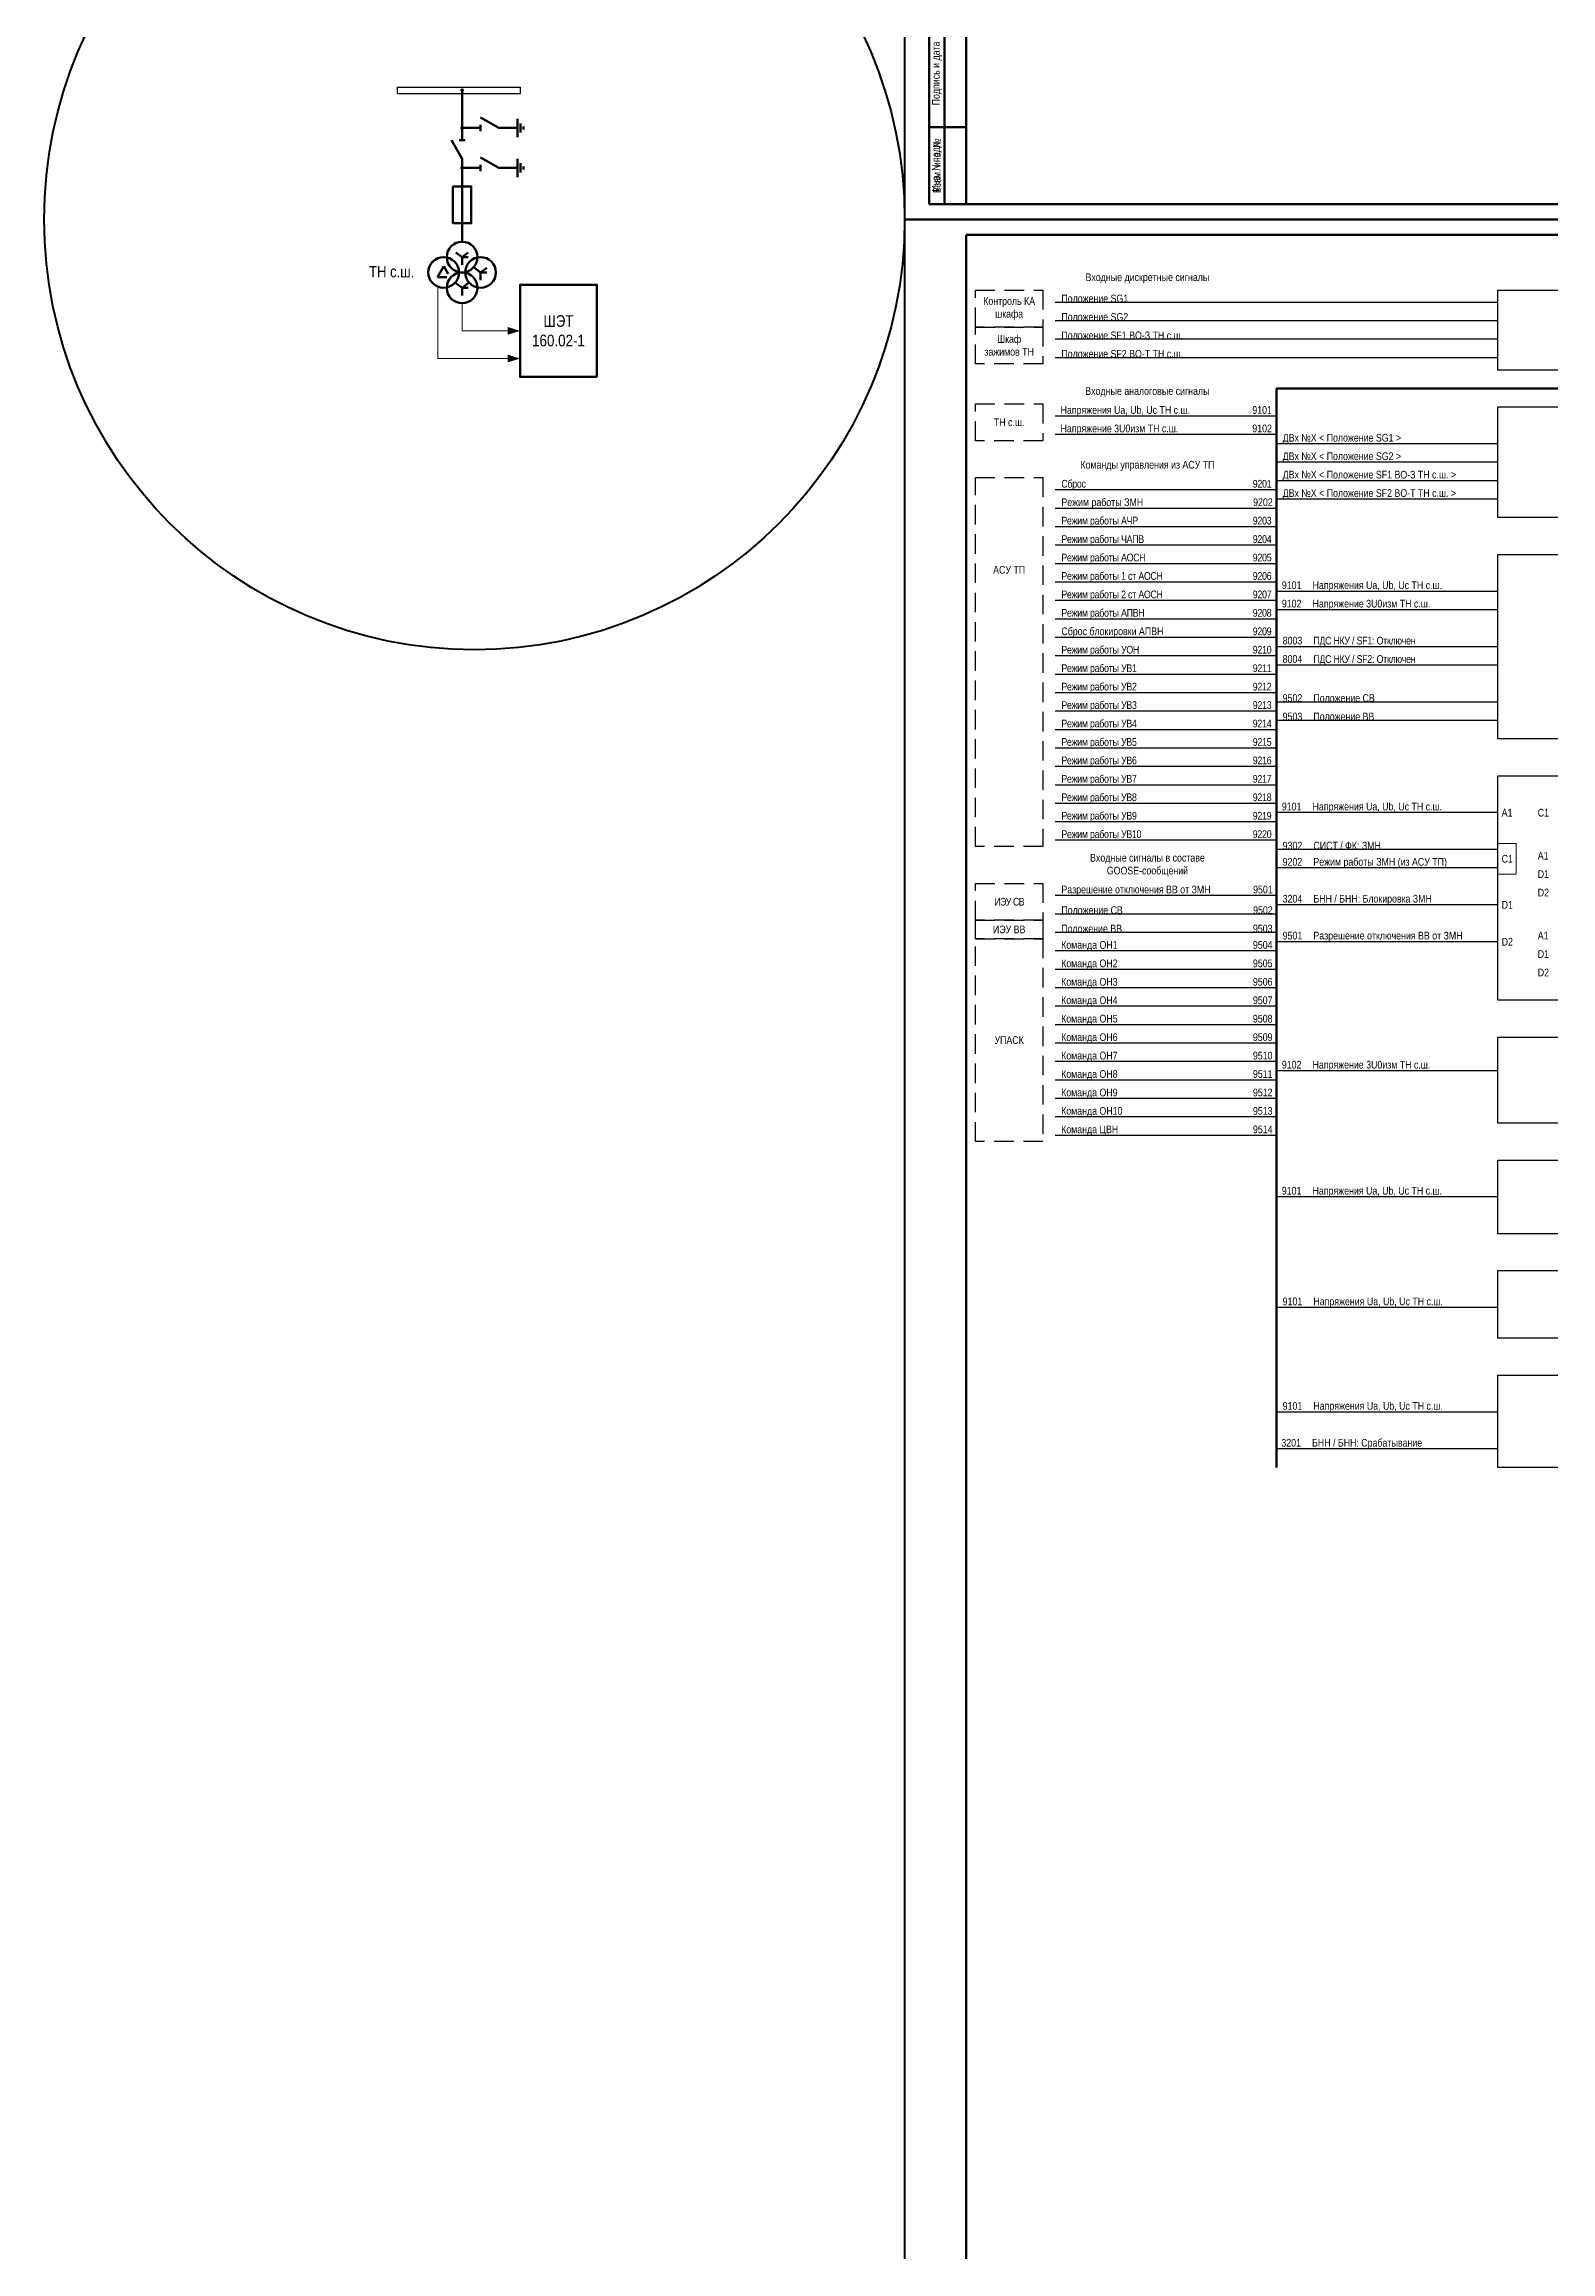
# Model space of a CAD drawing. Header units: millimetres. Extents: x 2179 to 12176, y -20554 to -12004.
# Drawn here: x 10410 to 10900, y -15922 to -15204 of the extents above; entities that cross this region are included whole.
import ezdxf
from ezdxf.enums import TextEntityAlignment as Align

# ---------------------------------------------------------------- set-up
doc = ezdxf.new("R2010")
doc.units = ezdxf.units.MM
doc.linetypes.add('штриховая2', pattern=[9.525, 6.35, -3.175])
for name, color, linetype, lineweight in [('GOOSE', 224, 'Continuous', 30), ('MMS', 190, 'Continuous', 30), ('Внутренняя шина', 4, 'Continuous', 70), ('Вход-Аналоги', 5, 'Continuous', 30), ('Дискретные входы', 134, 'Continuous', 30), ('Линии связи', 75, 'Continuous', 30), ('Основная', 7, 'Continuous', 30), ('Основная сплошная', 7, 'Continuous', 30), ('Сигналы внутр.', 13, 'Continuous', 30), ('Толстая', 7, 'Continuous', 53), ('Тонкая', 7, 'Continuous', 13)]:
    doc.layers.add(name, color=color, linetype=linetype, lineweight=lineweight)
doc.layers.add('Рамка внешняя', color=8, linetype='Continuous', lineweight=40, plot=False)
doc.styles.add('2.5_Gost_RD', font='ARIALN.TTF', dxfattribs={"height": 2.5})
doc.styles.add('Narrow', font='ARIALN.TTF')
doc.styles.add('Вывод', font='tahoma.ttf', dxfattribs={"height": 2.5})
doc.styles.add('Компонент', font='ARIALN.TTF', dxfattribs={"height": 3.5})
doc.styles.add('Табл дан', font='ARIALN.TTF')

# ---------------------------------------------------------------- blocks, each defined once
blk = doc.blocks.new('*T169')
at = {"color": 0, "linetype": 'ByBlock', "lineweight": 50, "transparency": 16777216}
for p, q in [((0, 0), (0, 85)), ((0, 85), (12, 85)), ((5, 0), (5, 85)), ((12, 0), (12, 85)), ((0, 60), (12, 60)), ((0, 25), (12, 25)), ((0, 0), (12, 0))]:
    blk.add_line(p, q, dxfattribs=at)
at = {"color": 0, "transparency": 16777216, "char_height": 2.5, "attachment_point": 5, "rotation": 90, "style": '2.5_Gost_RD'}
for s, insert, width in [('Инв. № подл.', (2.5, 72.5), 23), ('Подпись и дата', (2.5, 42.5), 33), ('Взам. инв. №', (2.5, 12.5), 23)]:
    blk.add_mtext(s, dxfattribs=dict(at, insert=insert, width=width))
blk = doc.blocks.new('*T170')
at = {"color": 0, "linetype": 'ByBlock', "lineweight": 50, "transparency": 16777216}
for p, q in [((0, 0), (0, 65)), ((0, 65), (20, 65)), ((5, 0), (5, 65)), ((20, 0), (20, 65)), ((5, 55), (20, 55)), ((5, 40), (20, 40)), ((5, 20), (20, 20)), ((0, 0), (20, 0))]:
    blk.add_line(p, q, dxfattribs=at)
at = {"color": 0, "linetype": 'ByBlock', "lineweight": -2, "transparency": 16777216}
for p, q in [((10, 0), (10, 65)), ((15, 0), (15, 65))]:
    blk.add_line(p, q, dxfattribs=at)
at = {"color": 0, "transparency": 16777216, "insert": (2.5, 1), "char_height": 2.5, "width": 63, "attachment_point": 4, "rotation": 90, "style": '2.5_Gost_RD'}
blk.add_mtext('Согласовано', dxfattribs=at)
blk = doc.blocks.new('*T171')
at = {"color": 0, "linetype": 'ByBlock', "lineweight": 50, "transparency": 16777216}
for p, q in [((0, 0), (0, 145)), ((0, 145), (12, 145)), ((5, 0), (5, 145)), ((12, 0), (12, 145)), ((0, 110), (12, 110)), ((0, 85), (12, 85)), ((0, 60), (12, 60)), ((0, 25), (12, 25)), ((0, 0), (12, 0))]:
    blk.add_line(p, q, dxfattribs=at)
at = {"color": 0, "transparency": 16777216, "char_height": 2.5, "attachment_point": 5, "rotation": 90, "style": '2.5_Gost_RD'}
for s, insert, width in [('{\\C256;Подпись и дата}', (2.5, 127.5), 33), ('{\\C256;Инв. N дубл.}', (2.5, 97.5), 23), ('{\\C256;Взам. инв. N}', (2.5, 72.5), 23), ('Подпись и дата', (2.5, 42.5), 33), ('Инв. N подл.', (2.5, 12.5), 23)]:
    blk.add_mtext(s, dxfattribs=dict(at, insert=insert, width=width))
blk = doc.blocks.new('*U168')
blk.add_lwpolyline([(0, 0), (841, 0), (841, 594), (0, 594)], close=True)
at = {"lineweight": 50}
blk.add_lwpolyline([(20, 589), (836, 589), (836, 5), (20, 5)], close=True, dxfattribs=at)
for name, p in [('*T170', (0, 90)), ('*T171', (8, 5)), ('*T169', (8, 5))]:
    blk.add_blockref(name, p)
at = {"style": '2.5_Gost_RD', "flags": 8}
blk.add_attdef('ФОРМАТ', text='', height=2.5, dxfattribs=at).set_placement((786, 4), align=Align.TOP_LEFT)
blk = doc.blocks.new('*U15')
blk.add_lwpolyline([(0, 0), (1189, 0), (1189, 841), (0, 841)], close=True)
at = {"lineweight": 50}
blk.add_lwpolyline([(20, 836), (1184, 836), (1184, 5), (20, 5)], close=True, dxfattribs=at)
at = {"style": '2.5_Gost_RD', "flags": 8}
blk.add_attdef('ФОРМАТ', text='', height=2.5, dxfattribs=at).set_placement((1134, 4), align=Align.TOP_LEFT)
blk = doc.blocks.new('*U133')
at = {"color": 0, "lineweight": -2}
for p, q in [((0, 0), (40, 0)), ((0, -2), (0, 0)), ((40, -2), (40, 0)), ((0, -2), (40, -2))]:
    blk.add_line(p, q, dxfattribs=at)
at = {"layer": 'Основная', "style": 'Компонент'}
blk.add_attdef('ОШ', text='', height=3.5, dxfattribs=at).set_placement((6, 4), align=Align.MIDDLE_CENTER)
blk = doc.blocks.new('*U137')
at = {"color": 0, "ltscale": 0.35}
for p, q in [((0, 2), (-2, -1.5)), ((0, 2), (1.5, -0.5)), ((-2, -1.5), (1, -1.5))]:
    blk.add_line(p, q, dxfattribs=at)
blk.add_circle((0, 0), 5, dxfattribs=at)
at = {"ltscale": 0.35, "style": 'Компонент'}
blk.add_attdef('ОУ', text='', height=3.5, dxfattribs=at).set_placement((-3, 10), align=Align.MIDDLE_CENTER)
blk = doc.blocks.new('*U138')
at = {"color": 0, "ltscale": 0.35}
for q in [(-2, 1.5), (2, 1.5), (2, 0), (0, -2.5)]:
    blk.add_line((0, 0), q, dxfattribs=at)
blk.add_circle((0, 0), 5, dxfattribs=at)
at = {"ltscale": 0.35, "style": 'Компонент'}
blk.add_attdef('ОУ', text='', height=3.5, dxfattribs=at).set_placement((0, 8), align=Align.MIDDLE_CENTER)
blk = doc.blocks.new('*U60')
at = {"color": 0}
blk.add_line((0, 0), (6, 3.43), dxfattribs=at)
blk = doc.blocks.new('*U52')
at = {"color": 0}
blk.add_line((0, -1), (0, 1), dxfattribs=at)
blk = doc.blocks.new('*U74')
at = {"color": 0}
for p, q in [((0, 3), (0, 9)), ((0, -9), (0, -3))]:
    blk.add_line(p, q, dxfattribs=at)
at = {"color": 0, "ltscale": 0.25, "rotation": 89.99999999999999}
for name, p in [('*U60', (0, -3)), ('*U52', (0, 3))]:
    blk.add_blockref(name, p, dxfattribs=at)
at = {"layer": 'Основная'}
for tag, height, style, p in [('В1', 2.5, 'Вывод', (2, 7)), ('ОУ', 3.5, 'Компонент', (-12, 0)), ('В2', 2.5, 'Вывод', (2, -7))]:
    blk.add_attdef(tag, text='', height=height, dxfattribs=dict(at, style=style)).set_placement(p, align=Align.MIDDLE_CENTER)
blk = doc.blocks.new('*U77')
at = {"color": 0}
for p, q in [((-3, 0), (0, 0)), ((0, -3), (0, 3)), ((1, -1.5), (1, 1.5)), ((2, -0.5), (2, 0.5))]:
    blk.add_line(p, q, dxfattribs=at)
blk = doc.blocks.new('*U76')
at = {"color": 0}
for p, q in [((-3, 0), (-9, 0)), ((9, 0), (3, 0))]:
    blk.add_line(p, q, dxfattribs=at)
at = {"color": 0, "ltscale": 0.25, "xscale": -1}
for name, p in [('*U60', (3, 0)), ('*U52', (-3, 0))]:
    blk.add_blockref(name, p, dxfattribs=at)
at = {"layer": 'Основная'}
for tag, height, style, p in [('ОУ', 3.5, 'Компонент', (0, 12)), ('В1', 2.5, 'Вывод', (-7, -2)), ('В2', 2.5, 'Вывод', (7, -2))]:
    blk.add_attdef(tag, text='', height=height, dxfattribs=dict(at, style=style)).set_placement(p, align=Align.MIDDLE_CENTER)

msp = doc.modelspace()

# ---------------------------------------------------------------- linework, layer by layer
at = {"layer": 'Внутренняя шина'}
for points in [[(10811, -15667), (10811, -15316)], [(10811, -15316), (11071, -15316)]]:
    msp.add_lwpolyline(points, dxfattribs=at)
at = {"layer": 'Линии связи', "ltscale": 0.5}
for points in [[(10883, -15288), (10739, -15288)], [(10883, -15288), (10739, -15288)], [(10883, -15294), (10739, -15294)], [(10883, -15300), (10739, -15300)], [(10883, -15306), (10739, -15306)], [(10883, -15334), (10811, -15334)], [(10883, -15340), (10811, -15340)], [(10883, -15346), (10811, -15346)], [(10811, -15349), (10739, -15349)], [(10883, -15352), (10811, -15352)], [(10883, -15400), (10811, -15400)], [(10883, -15406), (10811, -15406)], [(10883, -15418), (10811, -15418)], [(10883, -15424), (10811, -15424)], [(10811, -15481), (10739, -15481)], [(10811, -15487), (10739, -15487)]]:
    msp.add_lwpolyline(points, dxfattribs=at)
at = {"layer": 'Линии связи'}
for points in [[(10811, -15325), (10739, -15325)], [(10811, -15331), (10739, -15331)], [(10811, -15355), (10739, -15355)], [(10811, -15361), (10739, -15361)], [(10811, -15367), (10739, -15367)], [(10811, -15373), (10739, -15373)], [(10811, -15379), (10739, -15379)], [(10883, -15382), (10811, -15382)], [(10811, -15385), (10739, -15385)], [(10811, -15391), (10739, -15391)], [(10883, -15388), (10811, -15388)], [(10811, -15397), (10739, -15397)], [(10811, -15403), (10739, -15403)], [(10811, -15409), (10739, -15409)], [(10811, -15415), (10739, -15415)], [(10811, -15421), (10739, -15421)], [(10811, -15427), (10739, -15427)], [(10811, -15433), (10739, -15433)], [(10811, -15439), (10739, -15439)], [(10811, -15445), (10739, -15445)], [(10811, -15451), (10739, -15451)], [(10883, -15454), (10811, -15454)], [(10811, -15457), (10739, -15457)], [(10811, -15463), (10739, -15463)], [(10883, -15466), (10811, -15466)], [(10883, -15472), (10811, -15472)], [(10883, -15484), (10811, -15484)], [(10811, -15493), (10739, -15493)], [(10811, -15499), (10739, -15499)], [(10883, -15496), (10811, -15496)], [(10811, -15505), (10739, -15505)], [(10811, -15511), (10739, -15511)], [(10811, -15517), (10739, -15517)], [(10811, -15523), (10739, -15523)], [(10811, -15529), (10739, -15529)], [(10811, -15535), (10739, -15535)], [(10811, -15541), (10739, -15541)], [(10883, -15538), (10811, -15538)], [(10811, -15547), (10739, -15547)], [(10811, -15553), (10739, -15553)], [(10811, -15559), (10739, -15559)], [(10883, -15579), (10811, -15579)], [(10883, -15615), (10811, -15615)], [(10883, -15649), (10811, -15649)], [(10883, -15661), (10811, -15661)]]:
    msp.add_lwpolyline(points, dxfattribs=at)
at = {"layer": 'Основная'}
for points in [[(10883, -15284), (10999, -15284), (10999, -15310), (10883, -15310)], [(10883, -15322), (10999, -15322), (10999, -15358), (10883, -15358)], [(10883, -15370), (10999, -15370), (10999, -15430), (10883, -15430)], [(10883, -15442), (10999, -15442), (10999, -15515), (10883, -15515)], [(10883, -15527), (10999, -15527), (10999, -15555), (10883, -15555)], [(10883, -15567), (10999, -15567), (10999, -15591), (10883, -15591)], [(10883, -15603), (10999, -15603), (10999, -15625), (10883, -15625)], [(10883, -15637), (10999, -15637), (10999, -15667), (10883, -15667)]]:
    msp.add_lwpolyline(points, close=True, dxfattribs=at)
at = {"layer": 'Основная сплошная', "linetype": 'штриховая2'}
for points in [[(10735, -15296), (10713, -15296), (10713, -15284), (10735, -15284)], [(10735, -15308), (10713, -15308), (10713, -15296), (10735, -15296)], [(10735, -15333), (10713, -15333), (10713, -15321), (10735, -15321)], [(10735, -15465), (10713, -15465), (10713, -15345), (10735, -15345)], [(10735, -15489), (10713, -15489), (10713, -15477), (10735, -15477)], [(10735, -15495), (10713, -15495), (10713, -15489), (10735, -15489)], [(10735, -15561), (10713, -15561), (10713, -15495), (10735, -15495)]]:
    msp.add_lwpolyline(points, close=True, dxfattribs=at)
at = {"layer": 'Рамка внешняя'}
msp.add_circle((10550, -15261), 140, dxfattribs=at)
at = {"layer": 'Толстая', "ltscale": 0.25, "const_width": 0.6}
for points in [[(10545.7, -15218.99, 1), (10546.3, -15218.99, 1)], [(10545.7, -15231.25, 1), (10546.3, -15231.25, 1)], [(10545.7, -15244.25, 1), (10546.3, -15244.25, 1)]]:
    msp.add_lwpolyline(points, format="xyb", close=True, dxfattribs=at)
at = {"layer": 'Толстая'}
for points in [[(10546, -15229.99), (10546, -15218.99)], [(10546, -15268.25), (10546, -15247.25)]]:
    msp.add_lwpolyline(points, dxfattribs=at)
for points in [[(10543, -15250.25), (10549, -15250.25), (10549, -15262.25), (10543, -15262.25)], [(10589.86, -15312.25), (10564.86, -15312.25), (10564.86, -15282.25), (10589.86, -15282.25)]]:
    msp.add_lwpolyline(points, close=True, dxfattribs=at)
at = {"layer": 'Тонкая'}
for p, q in [((10538.14, -15282.89), (10538.14, -15306.25)), ((10546, -15288.25), (10546, -15297.25)), ((10546, -15297.25), (10564.86, -15297.25)), ((10538.14, -15306.25), (10564.86, -15306.25))]:
    msp.add_line(p, q, dxfattribs=at)
for points in [[(10564.86, -15297.25, 0, 2.5, 0), (10560.86, -15297.25, 0, 0, 0)], [(10564.86, -15306.25, 0, 2.5, 0), (10560.86, -15306.25, 0, 0, 0)]]:
    msp.add_lwpolyline(points, format="xyseb", dxfattribs=at)
msp.add_lwpolyline([(10883, -15464), (10889, -15464), (10889, -15474), (10883, -15474)], close=True, dxfattribs=at)

# ---------------------------------------------------------------- block references
at = {"layer": 'Основная', "ltscale": 0.25}
msp.add_blockref('*U133', (10525, -15218), dxfattribs=at)
at = {"layer": 'Рамка внешняя'}
msp.add_blockref('*U168', (10690, -15261), dxfattribs=at).add_auto_attribs({'ФОРМАТ': 'Формат А1'})
msp.add_blockref('*U15', (10690, -16102), dxfattribs=at)
at = {"layer": 'Толстая', "ltscale": 0.25}
for name, p in [('*U74', (10546, -15238.25)), ('*U76', (10555, -15231.25)), ('*U77', (10564, -15231.25)), ('*U76', (10555, -15244.25)), ('*U77', (10564, -15244.25))]:
    msp.add_blockref(name, p, dxfattribs=at)
at = {"layer": 'Толстая', "ltscale": 0.35}
for name, p in [('*U138', (10546, -15273.25)), ('*U137', (10540, -15278.25)), ('*U138', (10552, -15278.25)), ('*U138', (10546, -15283.25))]:
    msp.add_blockref(name, p, dxfattribs=at)

# ---------------------------------------------------------------- texts
at = {"layer": 'GOOSE', "char_height": 2.5, "attachment_point": 7, "style": 'Narrow'}
for s, insert, width in [('9502^IПоложение СВ^I', (10813, -15418), 58), ('9503^IПоложение ВВ^I', (10813, -15424), 58), ('Положение СВ^I^I^I^I   ^I   9502^I', (10741, -15487), 70), ('Положение ВВ^I^I   ^I^I^I   9503^I', (10740.93, -15493), 70.0735), ('Команда ОН1^I^I   ^I^I^I   9504^I', (10740.93, -15499), 70.0735), ('\\pt20,30,40,50,60,70;Команда ОН2^I^I   ^I^I^I   9505^I', (10740.93, -15505), 70.0735), ('Команда ОН3^I^I   ^I^I^I   9506^I', (10740.93, -15511), 70.0735), ('Команда ОН4^I^I   ^I^I^I   9507^I', (10740.93, -15517), 70.0735), ('Команда ОН5^I^I   ^I^I^I   9508', (10740.93, -15523), 70.0735), ('\\pt20,30,40,50,60;Команда ОН6^I^I   ^I^I^I   9509', (10740.93, -15529), 70.0735), ('Команда ОН7^I^I   ^I^I^I   9510^I', (10740.93, -15535), 70.0735), ('Команда ОН8^I^I   ^I^I^I   9511^I', (10740.93, -15541), 70.0735), ('Команда ОН9^I^I   ^I^I^I   9512^I', (10740.93, -15547), 70.0735), ('Команда ОН10^I^I   ^I^I^I   9513^I', (10740.93, -15553), 70.0735), ('Команда ЦВН^I^I   ^I^I^I   9514^I', (10740.93, -15559), 70.0735)]:
    msp.add_mtext(s, dxfattribs=dict(at, insert=insert, width=width))
at = {"layer": 'GOOSE', "ltscale": 0.5, "char_height": 2.5, "width": 70, "attachment_point": 7, "style": 'Narrow'}
for s, insert in [('Разрешение отключения ВВ от ЗМН^I^I   9501^I', (10741, -15481)), ('9501^IРазрешение отключения ВВ от ЗМН^I^I   ', (10813, -15496))]:
    msp.add_mtext(s, dxfattribs=dict(at, insert=insert))
at = {"layer": 'MMS', "char_height": 2.5, "attachment_point": 7, "style": 'Narrow'}
for s, insert, width in [('{\\T0.95;Сброс^I^I^I^I^I^I   9201^I}', (10741, -15349), 70), ('Режим работы ЗМН^I^I   ^I   ^I   9202^I', (10741, -15355), 70), ('{\\T0.95;Режим работы АЧР^I^I^I^I   9203^I}', (10741, -15361), 70), ('{\\T0.95;Режим работы ЧАПВ^I^I^I   ^I   9204^I}', (10741, -15367), 70), ('{\\T0.95;Режим работы АОСН^I^I^I   ^I   9205^I}', (10741, -15373), 70), ('{\\T0.95;Режим работы 1 ст АОСН^I^I   ^I   9206}', (10741, -15379), 70), ('{\\T0.95;Режим работы 2 ст АОСН^I^I   ^I   9207}', (10741, -15385), 70), ('{\\T0.95;Режим работы АПВН^I^I^I   ^I   9208}', (10741, -15391), 70), ('Сброс блокировки АПВН{\\T0.95;^I   ^I   ^I   9209^I}', (10741, -15397), 70), ('{\\T0.95;Режим работы УОН^I^I^I   ^I   9210^I}', (10741, -15403), 70), ('{\\T0.95;Режим работы УВ1^I^I^I   ^I   9211^I}', (10741, -15409), 70), ('{\\T0.95;Режим работы УВ2^I^I^I   ^I   9212}', (10741, -15415), 70), ('{\\T0.95;Режим работы УВ3^I^I^I   ^I   9213^I}', (10741, -15421), 70), ('{\\T0.95;Режим работы УВ4^I^I^I   ^I   9214}', (10741, -15427), 70), ('{\\T0.95;Режим работы УВ5^I^I^I   ^I   9215}', (10741, -15433), 70), ('{\\T0.95;Режим работы УВ6^I^I^I   ^I   9216^I}', (10741, -15439), 70), ('{\\T0.95;Режим работы УВ7^I^I^I   ^I   9217}', (10741, -15445), 70), ('{\\T0.95;Режим работы УВ8^I^I^I   ^I   9218^I}', (10741, -15451), 70), ('{\\T0.95;Режим работы УВ9^I^I^I   ^I   9219}', (10741, -15457), 70), ('\\pt30,40,50,60;{\\T0.95;Режим работы УВ10^I^I^I   ^I   9220}', (10741, -15463), 70), ('9302^IСИСТ / ФК: ЗМН', (10813, -15466), 48), ('9202^IРежим работы ЗМН (из АСУ ТП)', (10813, -15472), 70)]:
    msp.add_mtext(s, dxfattribs=dict(at, insert=insert, width=width))
at = {"layer": 'Вход-Аналоги', "char_height": 2.5, "attachment_point": 7, "style": 'Narrow'}
for s, insert, width in [('Напряжения Ua, Ub, Uc ТН с.ш.^I^I   9101^I', (10740.73, -15325), 70.2651), ('Напряжение 3U0изм ТН с.ш.^I^I^I   9102^I', (10740.73, -15331), 70.2651), ('9101^IНапряжения Ua, Ub, Uc ТН с.ш.', (10812.73, -15382), 53.2651), ('9102^IНапряжение 3U0изм ТН с.ш.', (10812.73, -15388), 53.2651), ('9101^IНапряжения Ua, Ub, Uc ТН с.ш.', (10812.73, -15454), 53.2651), ('9102^IНапряжение 3U0изм ТН с.ш.', (10812.73, -15538), 53.2651), ('9101^IНапряжения Ua, Ub, Uc ТН с.ш.', (10812.73, -15579), 53.2651), ('9101^IНапряжения Ua, Ub, Uc ТН с.ш.', (10813, -15615), 70), ('9101^IНапряжения Ua, Ub, Uc ТН с.ш.', (10813, -15649), 58)]:
    msp.add_mtext(s, dxfattribs=dict(at, insert=insert, width=width))
at = {"layer": 'Дискретные входы', "ltscale": 0.5, "char_height": 2.5, "width": 70, "attachment_point": 7, "style": 'Narrow'}
for s, insert in [('Положение SG1', (10741, -15288)), ('Положение SG2', (10741, -15294)), ('Положение SF1 ВО-З ТН с.ш.^I', (10741, -15300)), ('Положение SF2 ВО-Т ТН с.ш.^I', (10741, -15306))]:
    msp.add_mtext(s, dxfattribs=dict(at, insert=insert))
at = {"layer": 'Основная', "style": 'Табл дан'}
for s, p in [('A1', (10884.25, -15454)), ('C1', (10896, -15454)), ('C1', (10884.25, -15469)), ('A1', (10896, -15468)), ('D1', (10896, -15474)), ('D1', (10884.25, -15484)), ('D2', (10896, -15480)), ('D2', (10884.25, -15496)), ('A1', (10896, -15494)), ('D1', (10896, -15500)), ('D2', (10896, -15506))]:
    msp.add_text(s, height=2.5, dxfattribs=at).set_placement(p, align=Align.MIDDLE_LEFT)
at = {"layer": 'Основная', "style": 'Narrow'}
for s, insert, char_height, width, attachment_point in [(' ТН с.ш.', (10522.5, -15278), 3.7, 49, 5), ('\\pt55;Входные дискретные сигналы', (10769, -15281.81), 2.5, 60, 8), ('\\pt11.4;ШЭТ 160.02-1', (10577.36, -15297.25), 3.8, 25, 5), ('\\pt55;Входные аналоговые сигналы', (10769, -15318.81), 2.5, 60, 8), ('\\pt55;Команды управления из АСУ ТП', (10769, -15342.81), 2.5, 60, 8), ('\\pt55;Входные сигналы в составе GOOSE-сообщений', (10769, -15474.81), 2.5, 60, 8)]:
    msp.add_mtext(s, dxfattribs=dict(at, insert=insert, char_height=char_height, width=width, attachment_point=attachment_point))
at = {"layer": 'Основная сплошная', "char_height": 2.5, "width": 22, "attachment_point": 5, "style": 'Narrow'}
for s, insert in [('\\pt55;Контроль КА шкафа', (10724, -15290)), ('\\pt55;Шкаф ^Jзажимов ТН', (10724, -15302)), ('\\pt55;ТН с.ш.', (10724, -15327)), ('\\pt55;АСУ ТП', (10724, -15375)), ('\\pt55;{\\T0.9;ИЭУ СВ}', (10724, -15483)), ('\\pt55;ИЭУ ВВ', (10724, -15492)), ('\\pt55;УПАСК', (10724, -15528))]:
    msp.add_mtext(s, dxfattribs=dict(at, insert=insert))
at = {"layer": 'Сигналы внутр.', "ltscale": 0.5, "char_height": 2.5, "width": 70, "attachment_point": 7, "style": 'Narrow'}
for s, insert in [('ДВх №X < Положение SG1 >^I', (10813, -15334)), ('ДВх №X < Положение SG2 >^I^I^I', (10813, -15340))]:
    msp.add_mtext(s, dxfattribs=dict(at, insert=insert))
at = {"layer": 'Сигналы внутр.', "char_height": 2.5, "attachment_point": 7}
for s, insert, width, style in [('ДВх №X < Положение SF1 ВО-З ТН с.ш. >^I', (10813, -15346), 70, 'Narrow'), ('ДВх №X < Положение SF2 ВО-Т ТН с.ш. >^I', (10813, -15352), 70, 'Narrow'), ('\\pt10;8003^I{\\T0.95;ПДС НКУ / SF1: Отключен}', (10813, -15400), 58, 'Narrow'), ('8004^I{\\T0.95;ПДС НКУ / SF2: Отключен}', (10813, -15406), 58, 'Narrow'), ('3204^IБНН / БНН: Блокировка ЗМН', (10813, -15484), 58, 'Narrow'), ('3201^IБНН / БНН: Срабатывание', (10812.57, -15661), 58.43, 'Табл дан')]:
    msp.add_mtext(s, dxfattribs=dict(at, insert=insert, width=width, style=style))

doc.saveas('drawing.dxf')
